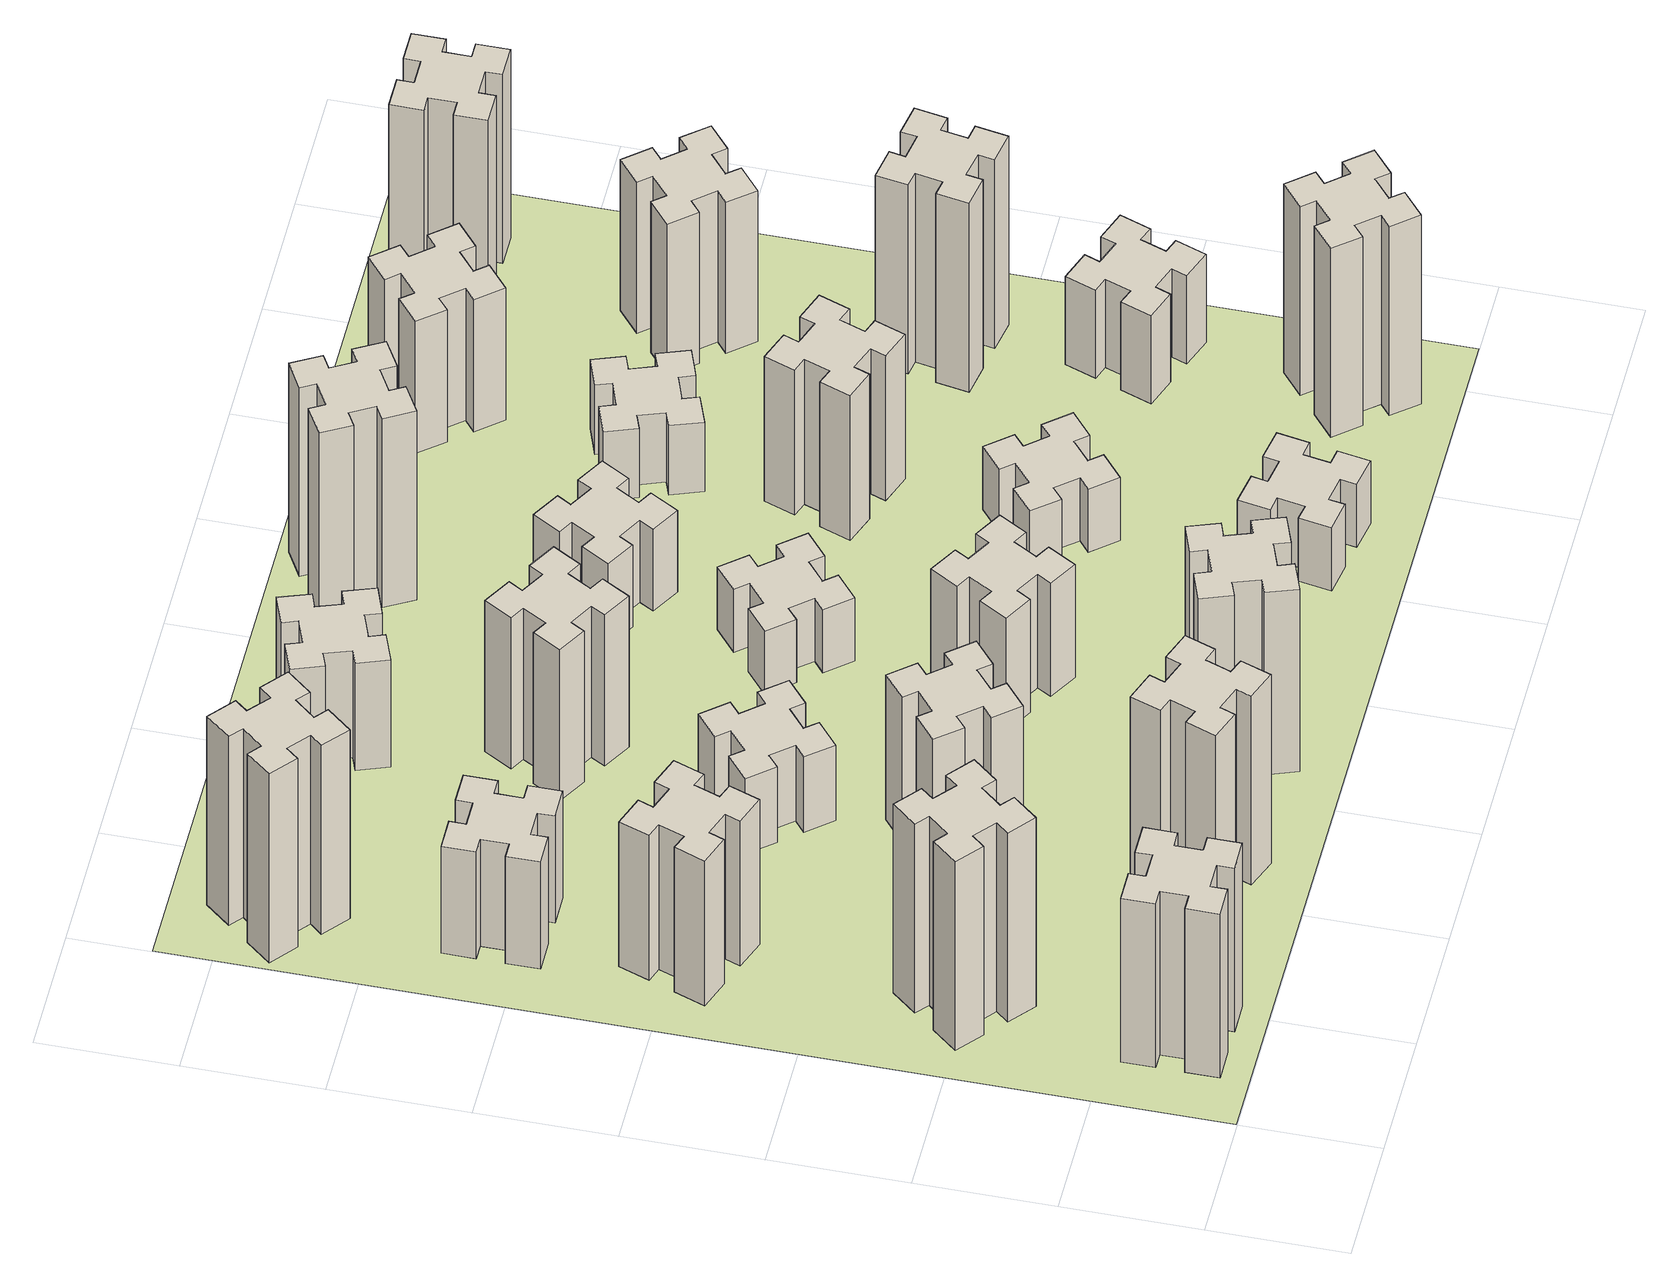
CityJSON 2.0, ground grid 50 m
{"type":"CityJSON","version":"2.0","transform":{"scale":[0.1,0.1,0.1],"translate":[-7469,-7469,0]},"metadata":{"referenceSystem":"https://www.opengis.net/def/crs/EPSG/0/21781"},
"CityObjects":{
"building1":{"type":"Building","attributes":{"class":"1000","function":"1000","usage":"1000","yearOfConstruction":2016,"roofType":"1000","measuredHeight":78,"storeysAboveGround":30,"storeysBelowGround":0},"geometry":[{"type":"Solid","lod":"1","boundaries":[[[[0,1,2,3,4,5,6,7,8,9,10,11,12,13,14,15,16,17,18,19]],[[17,16,20,21]],[[16,15,22,20]],[[15,14,23,22]],[[14,13,24,23]],[[13,12,25,24]],[[12,11,26,25]],[[11,10,27,26]],[[10,9,28,27]],[[9,8,29,28]],[[8,7,30,29]],[[7,6,31,30]],[[6,5,32,31]],[[5,4,33,32]],[[4,3,34,33]],[[3,2,35,34]],[[2,1,36,35]],[[1,0,37,36]],[[0,19,38,37]],[[19,18,39,38]],[[18,17,21,39]],[[24,25,26,27,28,29,30,31,32,33,34,35,36,37,38,39,21,20,22,23]]]]}]},
"building2":{"type":"Building","attributes":{"class":"1000","function":"1000","usage":"1000","yearOfConstruction":2016,"roofType":"1000","measuredHeight":90,"storeysAboveGround":30,"storeysBelowGround":0},"geometry":[{"type":"Solid","lod":"1","boundaries":[[[[40,41,42,43,44,45,46,47,48,49,50,51,52,53,54,55,56,57,58,59]],[[57,56,60,61]],[[56,55,62,60]],[[55,54,63,62]],[[54,53,64,63]],[[53,52,65,64]],[[52,51,66,65]],[[51,50,67,66]],[[50,49,68,67]],[[49,48,69,68]],[[48,47,70,69]],[[47,46,71,70]],[[46,45,72,71]],[[45,44,73,72]],[[44,43,74,73]],[[43,42,75,74]],[[42,41,76,75]],[[41,40,77,76]],[[40,59,78,77]],[[59,58,79,78]],[[58,57,61,79]],[[64,65,66,67,68,69,70,71,72,73,74,75,76,77,78,79,61,60,62,63]]]]}]},
"building3":{"type":"Building","attributes":{"class":"1000","function":"1000","usage":"1000","yearOfConstruction":2016,"roofType":"1000","measuredHeight":69,"storeysAboveGround":30,"storeysBelowGround":0},"geometry":[{"type":"Solid","lod":"1","boundaries":[[[[80,81,82,83,84,85,86,87,88,89,90,91,92,93,94,95,96,97,98,99]],[[97,96,100,101]],[[96,95,102,100]],[[95,94,103,102]],[[94,93,104,103]],[[93,92,105,104]],[[92,91,106,105]],[[91,90,107,106]],[[90,89,108,107]],[[89,88,109,108]],[[88,87,110,109]],[[87,86,111,110]],[[86,85,112,111]],[[85,84,113,112]],[[84,83,114,113]],[[83,82,115,114]],[[82,81,116,115]],[[81,80,117,116]],[[80,99,118,117]],[[99,98,119,118]],[[98,97,101,119]],[[104,105,106,107,108,109,110,111,112,113,114,115,116,117,118,119,101,100,102,103]]]]}]},
"building4":{"type":"Building","attributes":{"class":"1000","function":"1000","usage":"1000","yearOfConstruction":2016,"roofType":"1000","measuredHeight":51,"storeysAboveGround":30,"storeysBelowGround":0},"geometry":[{"type":"Solid","lod":"1","boundaries":[[[[120,121,122,123,124,125,126,127,128,129,130,131,132,133,134,135,136,137,138,139]],[[137,136,140,141]],[[136,135,142,140]],[[135,134,143,142]],[[134,133,144,143]],[[133,132,145,144]],[[132,131,146,145]],[[131,130,147,146]],[[130,129,148,147]],[[129,128,149,148]],[[128,127,150,149]],[[127,126,151,150]],[[126,125,152,151]],[[125,124,153,152]],[[124,123,154,153]],[[123,122,155,154]],[[122,121,156,155]],[[121,120,157,156]],[[120,139,158,157]],[[139,138,159,158]],[[138,137,141,159]],[[144,145,146,147,148,149,150,151,152,153,154,155,156,157,158,159,141,140,142,143]]]]}]},
"building5":{"type":"Building","attributes":{"class":"1000","function":"1000","usage":"1000","yearOfConstruction":2016,"roofType":"1000","measuredHeight":90,"storeysAboveGround":30,"storeysBelowGround":0},"geometry":[{"type":"Solid","lod":"1","boundaries":[[[[160,161,162,163,164,165,166,167,168,169,170,171,172,173,174,175,176,177,178,179]],[[177,176,180,181]],[[176,175,182,180]],[[175,174,183,182]],[[174,173,184,183]],[[173,172,185,184]],[[172,171,186,185]],[[171,170,187,186]],[[170,169,188,187]],[[169,168,189,188]],[[168,167,190,189]],[[167,166,191,190]],[[166,165,192,191]],[[165,164,193,192]],[[164,163,194,193]],[[163,162,195,194]],[[162,161,196,195]],[[161,160,197,196]],[[160,179,198,197]],[[179,178,199,198]],[[178,177,181,199]],[[184,185,186,187,188,189,190,191,192,193,194,195,196,197,198,199,181,180,182,183]]]]}]},
"building6":{"type":"Building","attributes":{"class":"1000","function":"1000","usage":"1000","yearOfConstruction":2016,"roofType":"1000","measuredHeight":90,"storeysAboveGround":30,"storeysBelowGround":0},"geometry":[{"type":"Solid","lod":"1","boundaries":[[[[200,201,202,203,204,205,206,207,208,209,210,211,212,213,214,215,216,217,218,219]],[[217,216,220,221]],[[216,215,222,220]],[[215,214,223,222]],[[214,213,224,223]],[[213,212,225,224]],[[212,211,226,225]],[[211,210,227,226]],[[210,209,228,227]],[[209,208,229,228]],[[208,207,230,229]],[[207,206,231,230]],[[206,205,232,231]],[[205,204,233,232]],[[204,203,234,233]],[[203,202,235,234]],[[202,201,236,235]],[[201,200,237,236]],[[200,219,238,237]],[[219,218,239,238]],[[218,217,221,239]],[[224,225,226,227,228,229,230,231,232,233,234,235,236,237,238,239,221,220,222,223]]]]}]},
"building7":{"type":"Building","attributes":{"class":"1000","function":"1000","usage":"1000","yearOfConstruction":2016,"roofType":"1000","measuredHeight":69,"storeysAboveGround":30,"storeysBelowGround":0},"geometry":[{"type":"Solid","lod":"1","boundaries":[[[[240,241,242,243,244,245,246,247,248,249,250,251,252,253,254,255,256,257,258,259]],[[257,256,260,261]],[[256,255,262,260]],[[255,254,263,262]],[[254,253,264,263]],[[253,252,265,264]],[[252,251,266,265]],[[251,250,267,266]],[[250,249,268,267]],[[249,248,269,268]],[[248,247,270,269]],[[247,246,271,270]],[[246,245,272,271]],[[245,244,273,272]],[[244,243,274,273]],[[243,242,275,274]],[[242,241,276,275]],[[241,240,277,276]],[[240,259,278,277]],[[259,258,279,278]],[[258,257,261,279]],[[264,265,266,267,268,269,270,271,272,273,274,275,276,277,278,279,261,260,262,263]]]]}]},
"building8":{"type":"Building","attributes":{"class":"1000","function":"1000","usage":"1000","yearOfConstruction":2016,"roofType":"1000","measuredHeight":36,"storeysAboveGround":30,"storeysBelowGround":0},"geometry":[{"type":"Solid","lod":"1","boundaries":[[[[280,281,282,283,284,285,286,287,288,289,290,291,292,293,294,295,296,297,298,299]],[[297,296,300,301]],[[296,295,302,300]],[[295,294,303,302]],[[294,293,304,303]],[[293,292,305,304]],[[292,291,306,305]],[[291,290,307,306]],[[290,289,308,307]],[[289,288,309,308]],[[288,287,310,309]],[[287,286,311,310]],[[286,285,312,311]],[[285,284,313,312]],[[284,283,314,313]],[[283,282,315,314]],[[282,281,316,315]],[[281,280,317,316]],[[280,299,318,317]],[[299,298,319,318]],[[298,297,301,319]],[[304,305,306,307,308,309,310,311,312,313,314,315,316,317,318,319,301,300,302,303]]]]}]},
"building9":{"type":"Building","attributes":{"class":"1000","function":"1000","usage":"1000","yearOfConstruction":2016,"roofType":"1000","measuredHeight":87,"storeysAboveGround":30,"storeysBelowGround":0},"geometry":[{"type":"Solid","lod":"1","boundaries":[[[[320,321,322,323,324,325,326,327,328,329,330,331,332,333,334,335,336,337,338,339]],[[337,336,340,341]],[[336,335,342,340]],[[335,334,343,342]],[[334,333,344,343]],[[333,332,345,344]],[[332,331,346,345]],[[331,330,347,346]],[[330,329,348,347]],[[329,328,349,348]],[[328,327,350,349]],[[327,326,351,350]],[[326,325,352,351]],[[325,324,353,352]],[[324,323,354,353]],[[323,322,355,354]],[[322,321,356,355]],[[321,320,357,356]],[[320,339,358,357]],[[339,338,359,358]],[[338,337,341,359]],[[344,345,346,347,348,349,350,351,352,353,354,355,356,357,358,359,341,340,342,343]]]]}]},
"building10":{"type":"Building","attributes":{"class":"1000","function":"1000","usage":"1000","yearOfConstruction":2016,"roofType":"1000","measuredHeight":72,"storeysAboveGround":30,"storeysBelowGround":0},"geometry":[{"type":"Solid","lod":"1","boundaries":[[[[360,361,362,363,364,365,366,367,368,369,370,371,372,373,374,375,376,377,378,379]],[[377,376,380,381]],[[376,375,382,380]],[[375,374,383,382]],[[374,373,384,383]],[[373,372,385,384]],[[372,371,386,385]],[[371,370,387,386]],[[370,369,388,387]],[[369,368,389,388]],[[368,367,390,389]],[[367,366,391,390]],[[366,365,392,391]],[[365,364,393,392]],[[364,363,394,393]],[[363,362,395,394]],[[362,361,396,395]],[[361,360,397,396]],[[360,379,398,397]],[[379,378,399,398]],[[378,377,381,399]],[[384,385,386,387,388,389,390,391,392,393,394,395,396,397,398,399,381,380,382,383]]]]}]},
"building11":{"type":"Building","attributes":{"class":"1000","function":"1000","usage":"1000","yearOfConstruction":2016,"roofType":"1000","measuredHeight":51,"storeysAboveGround":30,"storeysBelowGround":0},"geometry":[{"type":"Solid","lod":"1","boundaries":[[[[400,401,402,403,404,405,406,407,408,409,410,411,412,413,414,415,416,417,418,419]],[[417,416,420,421]],[[416,415,422,420]],[[415,414,423,422]],[[414,413,424,423]],[[413,412,425,424]],[[412,411,426,425]],[[411,410,427,426]],[[410,409,428,427]],[[409,408,429,428]],[[408,407,430,429]],[[407,406,431,430]],[[406,405,432,431]],[[405,404,433,432]],[[404,403,434,433]],[[403,402,435,434]],[[402,401,436,435]],[[401,400,437,436]],[[400,419,438,437]],[[419,418,439,438]],[[418,417,421,439]],[[424,425,426,427,428,429,430,431,432,433,434,435,436,437,438,439,421,420,422,423]]]]}]},
"building12":{"type":"Building","attributes":{"class":"1000","function":"1000","usage":"1000","yearOfConstruction":2016,"roofType":"1000","measuredHeight":54,"storeysAboveGround":30,"storeysBelowGround":0},"geometry":[{"type":"Solid","lod":"1","boundaries":[[[[440,441,442,443,444,445,446,447,448,449,450,451,452,453,454,455,456,457,458,459]],[[457,456,460,461]],[[456,455,462,460]],[[455,454,463,462]],[[454,453,464,463]],[[453,452,465,464]],[[452,451,466,465]],[[451,450,467,466]],[[450,449,468,467]],[[449,448,469,468]],[[448,447,470,469]],[[447,446,471,470]],[[446,445,472,471]],[[445,444,473,472]],[[444,443,474,473]],[[443,442,475,474]],[[442,441,476,475]],[[441,440,477,476]],[[440,459,478,477]],[[459,458,479,478]],[[458,457,461,479]],[[464,465,466,467,468,469,470,471,472,473,474,475,476,477,478,479,461,460,462,463]]]]}]},
"building13":{"type":"Building","attributes":{"class":"1000","function":"1000","usage":"1000","yearOfConstruction":2016,"roofType":"1000","measuredHeight":30,"storeysAboveGround":30,"storeysBelowGround":0},"geometry":[{"type":"Solid","lod":"1","boundaries":[[[[480,481,482,483,484,485,486,487,488,489,490,491,492,493,494,495,496,497,498,499]],[[497,496,500,501]],[[496,495,502,500]],[[495,494,503,502]],[[494,493,504,503]],[[493,492,505,504]],[[492,491,506,505]],[[491,490,507,506]],[[490,489,508,507]],[[489,488,509,508]],[[488,487,510,509]],[[487,486,511,510]],[[486,485,512,511]],[[485,484,513,512]],[[484,483,514,513]],[[483,482,515,514]],[[482,481,516,515]],[[481,480,517,516]],[[480,499,518,517]],[[499,498,519,518]],[[498,497,501,519]],[[504,505,506,507,508,509,510,511,512,513,514,515,516,517,518,519,501,500,502,503]]]]}]},
"building14":{"type":"Building","attributes":{"class":"1000","function":"1000","usage":"1000","yearOfConstruction":2016,"roofType":"1000","measuredHeight":39,"storeysAboveGround":30,"storeysBelowGround":0},"geometry":[{"type":"Solid","lod":"1","boundaries":[[[[520,521,522,523,524,525,526,527,528,529,530,531,532,533,534,535,536,537,538,539]],[[537,536,540,541]],[[536,535,542,540]],[[535,534,543,542]],[[534,533,544,543]],[[533,532,545,544]],[[532,531,546,545]],[[531,530,547,546]],[[530,529,548,547]],[[529,528,549,548]],[[528,527,550,549]],[[527,526,551,550]],[[526,525,552,551]],[[525,524,553,552]],[[524,523,554,553]],[[523,522,555,554]],[[522,521,556,555]],[[521,520,557,556]],[[520,539,558,557]],[[539,538,559,558]],[[538,537,541,559]],[[544,545,546,547,548,549,550,551,552,553,554,555,556,557,558,559,541,540,542,543]]]]}]},
"building15":{"type":"Building","attributes":{"class":"1000","function":"1000","usage":"1000","yearOfConstruction":2016,"roofType":"1000","measuredHeight":30,"storeysAboveGround":30,"storeysBelowGround":0},"geometry":[{"type":"Solid","lod":"1","boundaries":[[[[560,561,562,563,564,565,566,567,568,569,570,571,572,573,574,575,576,577,578,579]],[[577,576,580,581]],[[576,575,582,580]],[[575,574,583,582]],[[574,573,584,583]],[[573,572,585,584]],[[572,571,586,585]],[[571,570,587,586]],[[570,569,588,587]],[[569,568,589,588]],[[568,567,590,589]],[[567,566,591,590]],[[566,565,592,591]],[[565,564,593,592]],[[564,563,594,593]],[[563,562,595,594]],[[562,561,596,595]],[[561,560,597,596]],[[560,579,598,597]],[[579,578,599,598]],[[578,577,581,599]],[[584,585,586,587,588,589,590,591,592,593,594,595,596,597,598,599,581,580,582,583]]]]}]},
"building16":{"type":"Building","attributes":{"class":"1000","function":"1000","usage":"1000","yearOfConstruction":2016,"roofType":"1000","measuredHeight":90,"storeysAboveGround":30,"storeysBelowGround":0},"geometry":[{"type":"Solid","lod":"1","boundaries":[[[[600,601,602,603,604,605,606,607,608,609,610,611,612,613,614,615,616,617,618,619]],[[617,616,620,621]],[[616,615,622,620]],[[615,614,623,622]],[[614,613,624,623]],[[613,612,625,624]],[[612,611,626,625]],[[611,610,627,626]],[[610,609,628,627]],[[609,608,629,628]],[[608,607,630,629]],[[607,606,631,630]],[[606,605,632,631]],[[605,604,633,632]],[[604,603,634,633]],[[603,602,635,634]],[[602,601,636,635]],[[601,600,637,636]],[[600,619,638,637]],[[619,618,639,638]],[[618,617,621,639]],[[624,625,626,627,628,629,630,631,632,633,634,635,636,637,638,639,621,620,622,623]]]]}]},
"building17":{"type":"Building","attributes":{"class":"1000","function":"1000","usage":"1000","yearOfConstruction":2016,"roofType":"1000","measuredHeight":30,"storeysAboveGround":30,"storeysBelowGround":0},"geometry":[{"type":"Solid","lod":"1","boundaries":[[[[640,641,642,643,644,645,646,647,648,649,650,651,652,653,654,655,656,657,658,659]],[[657,656,660,661]],[[656,655,662,660]],[[655,654,663,662]],[[654,653,664,663]],[[653,652,665,664]],[[652,651,666,665]],[[651,650,667,666]],[[650,649,668,667]],[[649,648,669,668]],[[648,647,670,669]],[[647,646,671,670]],[[646,645,672,671]],[[645,644,673,672]],[[644,643,674,673]],[[643,642,675,674]],[[642,641,676,675]],[[641,640,677,676]],[[640,659,678,677]],[[659,658,679,678]],[[658,657,661,679]],[[664,665,666,667,668,669,670,671,672,673,674,675,676,677,678,679,661,660,662,663]]]]}]},
"building18":{"type":"Building","attributes":{"class":"1000","function":"1000","usage":"1000","yearOfConstruction":2016,"roofType":"1000","measuredHeight":69,"storeysAboveGround":30,"storeysBelowGround":0},"geometry":[{"type":"Solid","lod":"1","boundaries":[[[[680,681,682,683,684,685,686,687,688,689,690,691,692,693,694,695,696,697,698,699]],[[697,696,700,701]],[[696,695,702,700]],[[695,694,703,702]],[[694,693,704,703]],[[693,692,705,704]],[[692,691,706,705]],[[691,690,707,706]],[[690,689,708,707]],[[689,688,709,708]],[[688,687,710,709]],[[687,686,711,710]],[[686,685,712,711]],[[685,684,713,712]],[[684,683,714,713]],[[683,682,715,714]],[[682,681,716,715]],[[681,680,717,716]],[[680,699,718,717]],[[699,698,719,718]],[[698,697,701,719]],[[704,705,706,707,708,709,710,711,712,713,714,715,716,717,718,719,701,700,702,703]]]]}]},
"building19":{"type":"Building","attributes":{"class":"1000","function":"1000","usage":"1000","yearOfConstruction":2016,"roofType":"1000","measuredHeight":33,"storeysAboveGround":30,"storeysBelowGround":0},"geometry":[{"type":"Solid","lod":"1","boundaries":[[[[720,721,722,723,724,725,726,727,728,729,730,731,732,733,734,735,736,737,738,739]],[[737,736,740,741]],[[736,735,742,740]],[[735,734,743,742]],[[734,733,744,743]],[[733,732,745,744]],[[732,731,746,745]],[[731,730,747,746]],[[730,729,748,747]],[[729,728,749,748]],[[728,727,750,749]],[[727,726,751,750]],[[726,725,752,751]],[[725,724,753,752]],[[724,723,754,753]],[[723,722,755,754]],[[722,721,756,755]],[[721,720,757,756]],[[720,739,758,757]],[[739,738,759,758]],[[738,737,741,759]],[[744,745,746,747,748,749,750,751,752,753,754,755,756,757,758,759,741,740,742,743]]]]}]},
"building20":{"type":"Building","attributes":{"class":"1000","function":"1000","usage":"1000","yearOfConstruction":2016,"roofType":"1000","measuredHeight":90,"storeysAboveGround":30,"storeysBelowGround":0},"geometry":[{"type":"Solid","lod":"1","boundaries":[[[[760,761,762,763,764,765,766,767,768,769,770,771,772,773,774,775,776,777,778,779]],[[777,776,780,781]],[[776,775,782,780]],[[775,774,783,782]],[[774,773,784,783]],[[773,772,785,784]],[[772,771,786,785]],[[771,770,787,786]],[[770,769,788,787]],[[769,768,789,788]],[[768,767,790,789]],[[767,766,791,790]],[[766,765,792,791]],[[765,764,793,792]],[[764,763,794,793]],[[763,762,795,794]],[[762,761,796,795]],[[761,760,797,796]],[[760,779,798,797]],[[779,778,799,798]],[[778,777,781,799]],[[784,785,786,787,788,789,790,791,792,793,794,795,796,797,798,799,781,780,782,783]]]]}]},
"building21":{"type":"Building","attributes":{"class":"1000","function":"1000","usage":"1000","yearOfConstruction":2016,"roofType":"1000","measuredHeight":63,"storeysAboveGround":30,"storeysBelowGround":0},"geometry":[{"type":"Solid","lod":"1","boundaries":[[[[800,801,802,803,804,805,806,807,808,809,810,811,812,813,814,815,816,817,818,819]],[[817,816,820,821]],[[816,815,822,820]],[[815,814,823,822]],[[814,813,824,823]],[[813,812,825,824]],[[812,811,826,825]],[[811,810,827,826]],[[810,809,828,827]],[[809,808,829,828]],[[808,807,830,829]],[[807,806,831,830]],[[806,805,832,831]],[[805,804,833,832]],[[804,803,834,833]],[[803,802,835,834]],[[802,801,836,835]],[[801,800,837,836]],[[800,819,838,837]],[[819,818,839,838]],[[818,817,821,839]],[[824,825,826,827,828,829,830,831,832,833,834,835,836,837,838,839,821,820,822,823]]]]}]},
"building22":{"type":"Building","attributes":{"class":"1000","function":"1000","usage":"1000","yearOfConstruction":2016,"roofType":"1000","measuredHeight":42,"storeysAboveGround":30,"storeysBelowGround":0},"geometry":[{"type":"Solid","lod":"1","boundaries":[[[[840,841,842,843,844,845,846,847,848,849,850,851,852,853,854,855,856,857,858,859]],[[857,856,860,861]],[[856,855,862,860]],[[855,854,863,862]],[[854,853,864,863]],[[853,852,865,864]],[[852,851,866,865]],[[851,850,867,866]],[[850,849,868,867]],[[849,848,869,868]],[[848,847,870,869]],[[847,846,871,870]],[[846,845,872,871]],[[845,844,873,872]],[[844,843,874,873]],[[843,842,875,874]],[[842,841,876,875]],[[841,840,877,876]],[[840,859,878,877]],[[859,858,879,878]],[[858,857,861,879]],[[864,865,866,867,868,869,870,871,872,873,874,875,876,877,878,879,861,860,862,863]]]]}]},
"building23":{"type":"Building","attributes":{"class":"1000","function":"1000","usage":"1000","yearOfConstruction":2016,"roofType":"1000","measuredHeight":90,"storeysAboveGround":30,"storeysBelowGround":0},"geometry":[{"type":"Solid","lod":"1","boundaries":[[[[880,881,882,883,884,885,886,887,888,889,890,891,892,893,894,895,896,897,898,899]],[[897,896,900,901]],[[896,895,902,900]],[[895,894,903,902]],[[894,893,904,903]],[[893,892,905,904]],[[892,891,906,905]],[[891,890,907,906]],[[890,889,908,907]],[[889,888,909,908]],[[888,887,910,909]],[[887,886,911,910]],[[886,885,912,911]],[[885,884,913,912]],[[884,883,914,913]],[[883,882,915,914]],[[882,881,916,915]],[[881,880,917,916]],[[880,899,918,917]],[[899,898,919,918]],[[898,897,901,919]],[[904,905,906,907,908,909,910,911,912,913,914,915,916,917,918,919,901,900,902,903]]]]}]},
"building24":{"type":"Building","attributes":{"class":"1000","function":"1000","usage":"1000","yearOfConstruction":2016,"roofType":"1000","measuredHeight":72,"storeysAboveGround":30,"storeysBelowGround":0},"geometry":[{"type":"Solid","lod":"1","boundaries":[[[[920,921,922,923,924,925,926,927,928,929,930,931,932,933,934,935,936,937,938,939]],[[937,936,940,941]],[[936,935,942,940]],[[935,934,943,942]],[[934,933,944,943]],[[933,932,945,944]],[[932,931,946,945]],[[931,930,947,946]],[[930,929,948,947]],[[929,928,949,948]],[[928,927,950,949]],[[927,926,951,950]],[[926,925,952,951]],[[925,924,953,952]],[[924,923,954,953]],[[923,922,955,954]],[[922,921,956,955]],[[921,920,957,956]],[[920,939,958,957]],[[939,938,959,958]],[[938,937,941,959]],[[944,945,946,947,948,949,950,951,952,953,954,955,956,957,958,959,941,940,942,943]]]]}]},
"building25":{"type":"Building","attributes":{"class":"1000","function":"1000","usage":"1000","yearOfConstruction":2016,"roofType":"1000","measuredHeight":90,"storeysAboveGround":30,"storeysBelowGround":0},"geometry":[{"type":"Solid","lod":"1","boundaries":[[[[960,961,962,963,964,965,966,967,968,969,970,971,972,973,974,975,976,977,978,979]],[[977,976,980,981]],[[976,975,982,980]],[[975,974,983,982]],[[974,973,984,983]],[[973,972,985,984]],[[972,971,986,985]],[[971,970,987,986]],[[970,969,988,987]],[[969,968,989,988]],[[968,967,990,989]],[[967,966,991,990]],[[966,965,992,991]],[[965,964,993,992]],[[964,963,994,993]],[[963,962,995,994]],[[962,961,996,995]],[[961,960,997,996]],[[960,979,998,997]],[[979,978,999,998]],[[978,977,981,999]],[[984,985,986,987,988,989,990,991,992,993,994,995,996,997,998,999,981,980,982,983]]]]}]},
"landuse1":{"type":"LandUse","attributes":{"name":"plot1","function":"1010"},"geometry":[{"type":"MultiSurface","lod":"1","boundaries":[[[1000,1001,1002,1003]]]}]}
},
"vertices":[
[265,325,0],[265,225,0],[205,225,0],[205,105,0],[325,105,0],[325,165,0],[425,165,0],[425,105,0],[545,105,0],[545,225,0],[485,225,0],[485,325,0],[545,325,0],[545,445,0],[425,445,0],[425,385,0],[325,385,0],[325,445,0],[205,445,0],[205,325,0],[325,385,780],[325,445,780],[425,385,780],[425,445,780],[545,445,780],[545,325,780],[485,325,780],[485,225,780],[545,225,780],[545,105,780],[425,105,780],[425,165,780],[325,165,780],[325,105,780],[205,105,780],[205,225,780],[265,225,780],[265,325,780],[205,325,780],[205,445,780],
[484,1067,0],[408,1132,0],[446,1178,0],[354,1255,0],[277,1163,0],[323,1124,0],[259,1048,0],[213,1086,0],[136,994,0],[228,917,0],[266,963,0],[343,899,0],[304,853,0],[396,776,0],[473,868,0],[427,906,0],[492,983,0],[538,944,0],[615,1036,0],[523,1113,0],[492,983,900],[538,944,900],[427,906,900],[473,868,900],[396,776,900],[304,853,900],[343,899,900],[266,963,900],[228,917,900],[136,994,900],[213,1086,900],[259,1048,900],[323,1124,900],[277,1163,900],[354,1255,900],[446,1178,900],[408,1132,900],[484,1067,900],[523,1113,900],[615,1036,900],
[291,1869,0],[385,1835,0],[364,1779,0],[477,1737,0],[518,1850,0],[462,1871,0],[496,1965,0],[552,1944,0],[593,2057,0],[480,2098,0],[460,2042,0],[366,2076,0],[387,2132,0],[274,2173,0],[233,2060,0],[289,2040,0],[255,1946,0],[199,1967,0],[157,1854,0],[270,1813,0],[255,1946,690],[199,1967,690],[289,2040,690],[233,2060,690],[274,2173,690],[387,2132,690],[366,2076,690],[460,2042,690],[480,2098,690],[593,2057,690],[552,1944,690],[496,1965,690],[462,1871,690],[518,1850,690],[477,1737,690],[364,1779,690],[385,1835,690],[291,1869,690],[270,1813,690],[157,1854,690],
[485,2545,0],[485,2645,0],[545,2645,0],[545,2765,0],[425,2765,0],[425,2705,0],[325,2705,0],[325,2765,0],[205,2765,0],[205,2645,0],[265,2645,0],[265,2545,0],[205,2545,0],[205,2425,0],[325,2425,0],[325,2485,0],[425,2485,0],[425,2425,0],[545,2425,0],[545,2545,0],[425,2485,510],[425,2425,510],[325,2485,510],[325,2425,510],[205,2425,510],[205,2545,510],[265,2545,510],[265,2645,510],[205,2645,510],[205,2765,510],[325,2765,510],[325,2705,510],[425,2705,510],[425,2765,510],[545,2765,510],[545,2645,510],[485,2645,510],[485,2545,510],[545,2545,510],[545,2425,510],
[1029,460,0],[995,366,0],[939,387,0],[897,274,0],[1010,233,0],[1031,289,0],[1125,255,0],[1104,199,0],[1217,157,0],[1258,270,0],[1202,291,0],[1236,385,0],[1292,364,0],[1333,477,0],[1220,518,0],[1200,462,0],[1106,496,0],[1127,552,0],[1014,593,0],[973,480,0],[1106,496,900],[1127,552,900],[1200,462,900],[1220,518,900],[1333,477,900],[1292,364,900],[1236,385,900],[1202,291,900],[1258,270,900],[1217,157,900],[1104,199,900],[1125,255,900],[1031,289,900],[1010,233,900],[897,274,900],[939,387,900],[995,366,900],[1029,460,900],[973,480,900],[1014,593,900],
[384,3387,0],[308,3452,0],[346,3498,0],[254,3575,0],[177,3483,0],[223,3444,0],[159,3368,0],[113,3406,0],[36,3314,0],[128,3237,0],[166,3283,0],[243,3219,0],[204,3173,0],[296,3096,0],[373,3188,0],[327,3226,0],[392,3303,0],[438,3264,0],[515,3356,0],[423,3433,0],[392,3303,900],[438,3264,900],[327,3226,900],[373,3188,900],[296,3096,900],[204,3173,900],[243,3219,900],[166,3283,900],[128,3237,900],[36,3314,900],[113,3406,900],[159,3368,900],[223,3444,900],[177,3483,900],[254,3575,900],[346,3498,900],[308,3452,900],[384,3387,900],[423,3433,900],[515,3356,900],
[1083,1332,0],[1006,1267,0],[968,1313,0],[876,1236,0],[953,1144,0],[999,1183,0],[1063,1106,0],[1017,1068,0],[1094,976,0],[1186,1053,0],[1148,1099,0],[1224,1163,0],[1263,1117,0],[1355,1194,0],[1278,1286,0],[1232,1248,0],[1167,1324,0],[1213,1363,0],[1136,1455,0],[1044,1378,0],[1167,1324,690],[1213,1363,690],[1232,1248,690],[1278,1286,690],[1355,1194,690],[1263,1117,690],[1224,1163,690],[1148,1099,690],[1186,1053,690],[1094,976,690],[1017,1068,690],[1063,1106,690],[999,1183,690],[953,1144,690],[876,1236,690],[968,1313,690],[1006,1267,690],[1083,1332,690],[1044,1378,690],[1136,1455,690],
[1083,1972,0],[1006,1907,0],[968,1953,0],[876,1876,0],[953,1784,0],[999,1823,0],[1063,1746,0],[1017,1708,0],[1094,1616,0],[1186,1693,0],[1148,1739,0],[1224,1803,0],[1263,1757,0],[1355,1834,0],[1278,1926,0],[1232,1888,0],[1167,1964,0],[1213,2003,0],[1136,2095,0],[1044,2018,0],[1167,1964,360],[1213,2003,360],[1232,1888,360],[1278,1926,360],[1355,1834,360],[1263,1757,360],[1224,1803,360],[1148,1739,360],[1186,1693,360],[1094,1616,360],[1017,1708,360],[1063,1746,360],[999,1823,360],[953,1784,360],[876,1876,360],[968,1953,360],[1006,1907,360],[1083,1972,360],[1044,2018,360],[1136,2095,360],
[1635,385,0],[1669,291,0],[1613,270,0],[1654,157,0],[1767,199,0],[1746,255,0],[1840,289,0],[1860,233,0],[1973,274,0],[1932,387,0],[1876,366,0],[1842,460,0],[1898,480,0],[1857,593,0],[1744,552,0],[1765,496,0],[1671,462,0],[1650,518,0],[1537,477,0],[1579,364,0],[1671,462,870],[1650,518,870],[1765,496,870],[1744,552,870],[1857,593,870],[1898,480,870],[1842,460,870],[1876,366,870],[1932,387,870],[1973,274,870],[1860,233,870],[1840,289,870],[1746,255,870],[1767,199,870],[1654,157,870],[1613,270,870],[1669,291,870],[1635,385,870],[1579,364,870],[1537,477,870],
[1314,2666,0],[1227,2716,0],[1257,2768,0],[1153,2828,0],[1093,2724,0],[1145,2694,0],[1095,2607,0],[1043,2637,0],[983,2533,0],[1087,2473,0],[1117,2525,0],[1204,2475,0],[1174,2423,0],[1278,2363,0],[1338,2467,0],[1286,2497,0],[1336,2584,0],[1388,2554,0],[1448,2658,0],[1344,2718,0],[1336,2584,720],[1388,2554,720],[1286,2497,720],[1338,2467,720],[1278,2363,720],[1174,2423,720],[1204,2475,720],[1117,2525,720],[1087,2473,720],[983,2533,720],[1043,2637,720],[1095,2607,720],[1145,2694,720],[1093,2724,720],[1153,2828,720],[1257,2768,720],[1227,2716,720],[1314,2666,720],[1344,2718,720],[1448,2658,720],
[1125,3456,0],[1031,3422,0],[1010,3478,0],[897,3437,0],[939,3324,0],[995,3345,0],[1029,3251,0],[973,3230,0],[1014,3117,0],[1127,3159,0],[1106,3215,0],[1200,3249,0],[1220,3193,0],[1333,3234,0],[1292,3347,0],[1236,3326,0],[1202,3420,0],[1258,3440,0],[1217,3553,0],[1104,3512,0],[1202,3420,510],[1258,3440,510],[1236,3326,510],[1292,3347,510],[1333,3234,510],[1220,3193,510],[1200,3249,510],[1106,3215,510],[1127,3159,510],[1014,3117,510],[973,3230,510],[1029,3251,510],[995,3345,510],[939,3324,510],[897,3437,510],[1010,3478,510],[1031,3422,510],[1125,3456,510],[1104,3512,510],[1217,3553,510],
[1954,1286,0],[1867,1336,0],[1897,1388,0],[1793,1448,0],[1733,1344,0],[1785,1314,0],[1735,1227,0],[1683,1257,0],[1623,1153,0],[1727,1093,0],[1757,1145,0],[1844,1095,0],[1814,1043,0],[1918,983,0],[1978,1087,0],[1926,1117,0],[1976,1204,0],[2028,1174,0],[2088,1278,0],[1984,1338,0],[1976,1204,540],[2028,1174,540],[1926,1117,540],[1978,1087,540],[1918,983,540],[1814,1043,540],[1844,1095,540],[1757,1145,540],[1727,1093,540],[1623,1153,540],[1683,1257,540],[1735,1227,540],[1785,1314,540],[1733,1344,540],[1793,1448,540],[1897,1388,540],[1867,1336,540],[1954,1286,540],[1984,1338,540],[2088,1278,540],
[1972,1988,0],[1907,2064,0],[1953,2103,0],[1876,2195,0],[1784,2118,0],[1823,2072,0],[1746,2007,0],[1708,2053,0],[1616,1976,0],[1693,1884,0],[1739,1923,0],[1803,1846,0],[1757,1808,0],[1834,1716,0],[1926,1793,0],[1888,1839,0],[1964,1903,0],[2003,1857,0],[2095,1934,0],[2018,2026,0],[1964,1903,300],[2003,1857,300],[1888,1839,300],[1926,1793,300],[1834,1716,300],[1757,1808,300],[1803,1846,300],[1739,1923,300],[1693,1884,300],[1616,1976,300],[1708,2053,300],[1746,2007,300],[1823,2072,300],[1784,2118,300],[1876,2195,300],[1953,2103,300],[1907,2064,300],[1972,1988,300],[2018,2026,300],[2095,1934,300],
[2026,2497,0],[2076,2584,0],[2128,2554,0],[2188,2658,0],[2084,2718,0],[2054,2666,0],[1967,2716,0],[1997,2768,0],[1893,2828,0],[1833,2724,0],[1885,2694,0],[1835,2607,0],[1783,2637,0],[1723,2533,0],[1827,2473,0],[1857,2525,0],[1944,2475,0],[1914,2423,0],[2018,2363,0],[2078,2467,0],[1944,2475,390],[1914,2423,390],[1857,2525,390],[1827,2473,390],[1723,2533,390],[1783,2637,390],[1835,2607,390],[1885,2694,390],[1833,2724,390],[1893,2828,390],[1997,2768,390],[1967,2716,390],[2054,2666,390],[2084,2718,390],[2188,2658,390],[2128,2554,390],[2076,2584,390],[2026,2497,390],[2078,2467,390],[2018,2363,390],
[2596,444,0],[2578,345,0],[2519,356,0],[2498,237,0],[2617,217,0],[2627,276,0],[2725,258,0],[2715,199,0],[2833,178,0],[2854,297,0],[2795,307,0],[2812,405,0],[2871,395,0],[2892,513,0],[2774,534,0],[2764,475,0],[2665,492,0],[2676,551,0],[2557,572,0],[2537,454,0],[2665,492,300],[2676,551,300],[2764,475,300],[2774,534,300],[2892,513,300],[2871,395,300],[2812,405,300],[2795,307,300],[2854,297,300],[2833,178,300],[2715,199,300],[2725,258,300],[2627,276,300],[2617,217,300],[2498,237,300],[2519,356,300],[2578,345,300],[2596,444,300],[2537,454,300],[2557,572,300],
[1844,3556,0],[1757,3506,0],[1727,3558,0],[1623,3498,0],[1683,3394,0],[1735,3424,0],[1785,3337,0],[1733,3307,0],[1793,3203,0],[1897,3263,0],[1867,3315,0],[1954,3365,0],[1984,3313,0],[2088,3373,0],[2028,3477,0],[1976,3447,0],[1926,3534,0],[1978,3564,0],[1918,3668,0],[1814,3608,0],[1926,3534,900],[1978,3564,900],[1976,3447,900],[2028,3477,900],[2088,3373,900],[1984,3313,900],[1954,3365,900],[1867,3315,900],[1897,3263,900],[1793,3203,900],[1733,3307,900],[1785,3337,900],[1735,3424,900],[1683,3394,900],[1623,3498,900],[1727,3558,900],[1757,3506,900],[1844,3556,900],[1814,3608,900],[1918,3668,900],
[2628,1099,0],[2704,1163,0],[2743,1117,0],[2835,1194,0],[2758,1286,0],[2712,1248,0],[2647,1324,0],[2693,1363,0],[2616,1455,0],[2524,1378,0],[2563,1332,0],[2486,1267,0],[2448,1313,0],[2356,1236,0],[2433,1144,0],[2479,1183,0],[2543,1106,0],[2497,1068,0],[2574,976,0],[2666,1053,0],[2543,1106,300],[2497,1068,300],[2479,1183,300],[2433,1144,300],[2356,1236,300],[2448,1313,300],[2486,1267,300],[2563,1332,300],[2524,1378,300],[2616,1455,300],[2693,1363,300],[2647,1324,300],[2712,1248,300],[2758,1286,300],[2835,1194,300],[2743,1117,300],[2704,1163,300],[2628,1099,300],[2666,1053,300],[2574,976,300],
[2682,1871,0],[2716,1965,0],[2772,1944,0],[2813,2057,0],[2700,2098,0],[2680,2042,0],[2586,2076,0],[2607,2132,0],[2494,2173,0],[2453,2060,0],[2509,2040,0],[2475,1946,0],[2419,1967,0],[2377,1854,0],[2490,1813,0],[2511,1869,0],[2605,1835,0],[2584,1779,0],[2697,1737,0],[2738,1850,0],[2605,1835,690],[2584,1779,690],[2511,1869,690],[2490,1813,690],[2377,1854,690],[2419,1967,690],[2475,1946,690],[2509,2040,690],[2453,2060,690],[2494,2173,690],[2607,2132,690],[2586,2076,690],[2680,2042,690],[2700,2098,690],[2813,2057,690],[2772,1944,690],[2716,1965,690],[2682,1871,690],[2738,1850,690],[2697,1737,690],
[2586,2475,0],[2680,2509,0],[2700,2453,0],[2813,2494,0],[2772,2607,0],[2716,2586,0],[2682,2680,0],[2738,2700,0],[2697,2813,0],[2584,2772,0],[2605,2716,0],[2511,2682,0],[2490,2738,0],[2377,2697,0],[2419,2584,0],[2475,2605,0],[2509,2511,0],[2453,2490,0],[2494,2377,0],[2607,2419,0],[2509,2511,330],[2453,2490,330],[2475,2605,330],[2419,2584,330],[2377,2697,330],[2490,2738,330],[2511,2682,330],[2605,2716,330],[2584,2772,330],[2697,2813,330],[2738,2700,330],[2682,2680,330],[2716,2586,330],[2772,2607,330],[2813,2494,330],[2700,2453,330],[2680,2509,330],[2586,2475,330],[2607,2419,330],[2494,2377,330],
[3468,259,0],[3544,323,0],[3583,277,0],[3675,354,0],[3598,446,0],[3552,408,0],[3487,484,0],[3533,523,0],[3456,615,0],[3364,538,0],[3403,492,0],[3326,427,0],[3288,473,0],[3196,396,0],[3273,304,0],[3319,343,0],[3383,266,0],[3337,228,0],[3414,136,0],[3506,213,0],[3383,266,900],[3337,228,900],[3319,343,900],[3273,304,900],[3196,396,900],[3288,473,900],[3326,427,900],[3403,492,900],[3364,538,900],[3456,615,900],[3533,523,900],[3487,484,900],[3552,408,900],[3598,446,900],[3675,354,900],[3583,277,900],[3544,323,900],[3468,259,900],[3506,213,900],[3414,136,900],
[2812,3368,0],[2747,3444,0],[2793,3483,0],[2716,3575,0],[2624,3498,0],[2663,3452,0],[2586,3387,0],[2548,3433,0],[2456,3356,0],[2533,3264,0],[2579,3303,0],[2643,3226,0],[2597,3188,0],[2674,3096,0],[2766,3173,0],[2728,3219,0],[2804,3283,0],[2843,3237,0],[2935,3314,0],[2858,3406,0],[2804,3283,630],[2843,3237,630],[2728,3219,630],[2766,3173,630],[2674,3096,630],[2597,3188,630],[2643,3226,630],[2579,3303,630],[2533,3264,630],[2456,3356,630],[2548,3433,630],[2586,3387,630],[2663,3452,630],[2624,3498,630],[2716,3575,630],[2793,3483,630],[2747,3444,630],[2812,3368,630],[2858,3406,630],[2935,3314,630],
[3351,1029,0],[3445,995,0],[3424,939,0],[3537,897,0],[3578,1010,0],[3522,1031,0],[3556,1125,0],[3612,1104,0],[3653,1217,0],[3540,1258,0],[3520,1202,0],[3426,1236,0],[3447,1292,0],[3334,1333,0],[3293,1220,0],[3349,1200,0],[3315,1106,0],[3259,1127,0],[3217,1014,0],[3330,973,0],[3315,1106,420],[3259,1127,420],[3349,1200,420],[3293,1220,420],[3334,1333,420],[3447,1292,420],[3426,1236,420],[3520,1202,420],[3540,1258,420],[3653,1217,420],[3612,1104,420],[3556,1125,420],[3522,1031,420],[3578,1010,420],[3537,897,420],[3424,939,420],[3445,995,420],[3351,1029,420],[3330,973,420],[3217,1014,420],
[3267,1656,0],[3365,1638,0],[3355,1579,0],[3473,1558,0],[3494,1677,0],[3435,1687,0],[3452,1785,0],[3511,1775,0],[3532,1893,0],[3414,1914,0],[3404,1855,0],[3305,1872,0],[3316,1931,0],[3197,1952,0],[3177,1834,0],[3236,1824,0],[3218,1725,0],[3159,1736,0],[3138,1617,0],[3257,1597,0],[3218,1725,900],[3159,1736,900],[3236,1824,900],[3177,1834,900],[3197,1952,900],[3316,1931,900],[3305,1872,900],[3404,1855,900],[3414,1914,900],[3532,1893,900],[3511,1775,900],[3452,1785,900],[3435,1687,900],[3494,1677,900],[3473,1558,900],[3355,1579,900],[3365,1638,900],[3267,1656,900],[3257,1597,900],[3138,1617,900],
[3119,2563,0],[3183,2486,0],[3137,2448,0],[3214,2356,0],[3306,2433,0],[3268,2479,0],[3344,2543,0],[3383,2497,0],[3475,2574,0],[3398,2666,0],[3352,2628,0],[3287,2704,0],[3333,2743,0],[3256,2835,0],[3164,2758,0],[3203,2712,0],[3126,2647,0],[3088,2693,0],[2996,2616,0],[3073,2524,0],[3126,2647,720],[3088,2693,720],[3203,2712,720],[3164,2758,720],[3256,2835,720],[3333,2743,720],[3287,2704,720],[3352,2628,720],[3398,2666,720],[3475,2574,720],[3383,2497,720],[3344,2543,720],[3268,2479,720],[3306,2433,720],[3214,2356,720],[3137,2448,720],[3183,2486,720],[3119,2563,720],[3073,2524,720],[2996,2616,720],
[3285,3325,0],[3385,3325,0],[3385,3265,0],[3505,3265,0],[3505,3385,0],[3445,3385,0],[3445,3485,0],[3505,3485,0],[3505,3605,0],[3385,3605,0],[3385,3545,0],[3285,3545,0],[3285,3605,0],[3165,3605,0],[3165,3485,0],[3225,3485,0],[3225,3385,0],[3165,3385,0],[3165,3265,0],[3285,3265,0],[3225,3385,900],[3165,3385,900],[3225,3485,900],[3165,3485,900],[3165,3605,900],[3285,3605,900],[3285,3545,900],[3385,3545,900],[3385,3605,900],[3505,3605,900],[3505,3485,900],[3445,3485,900],[3445,3385,900],[3505,3385,900],[3505,3265,900],[3385,3265,900],[3385,3325,900],[3285,3325,900],[3285,3265,900],[3165,3265,900],
[5,3705,0],[3705,3705,0],[3705,5,0],[5,5,0]
]}
